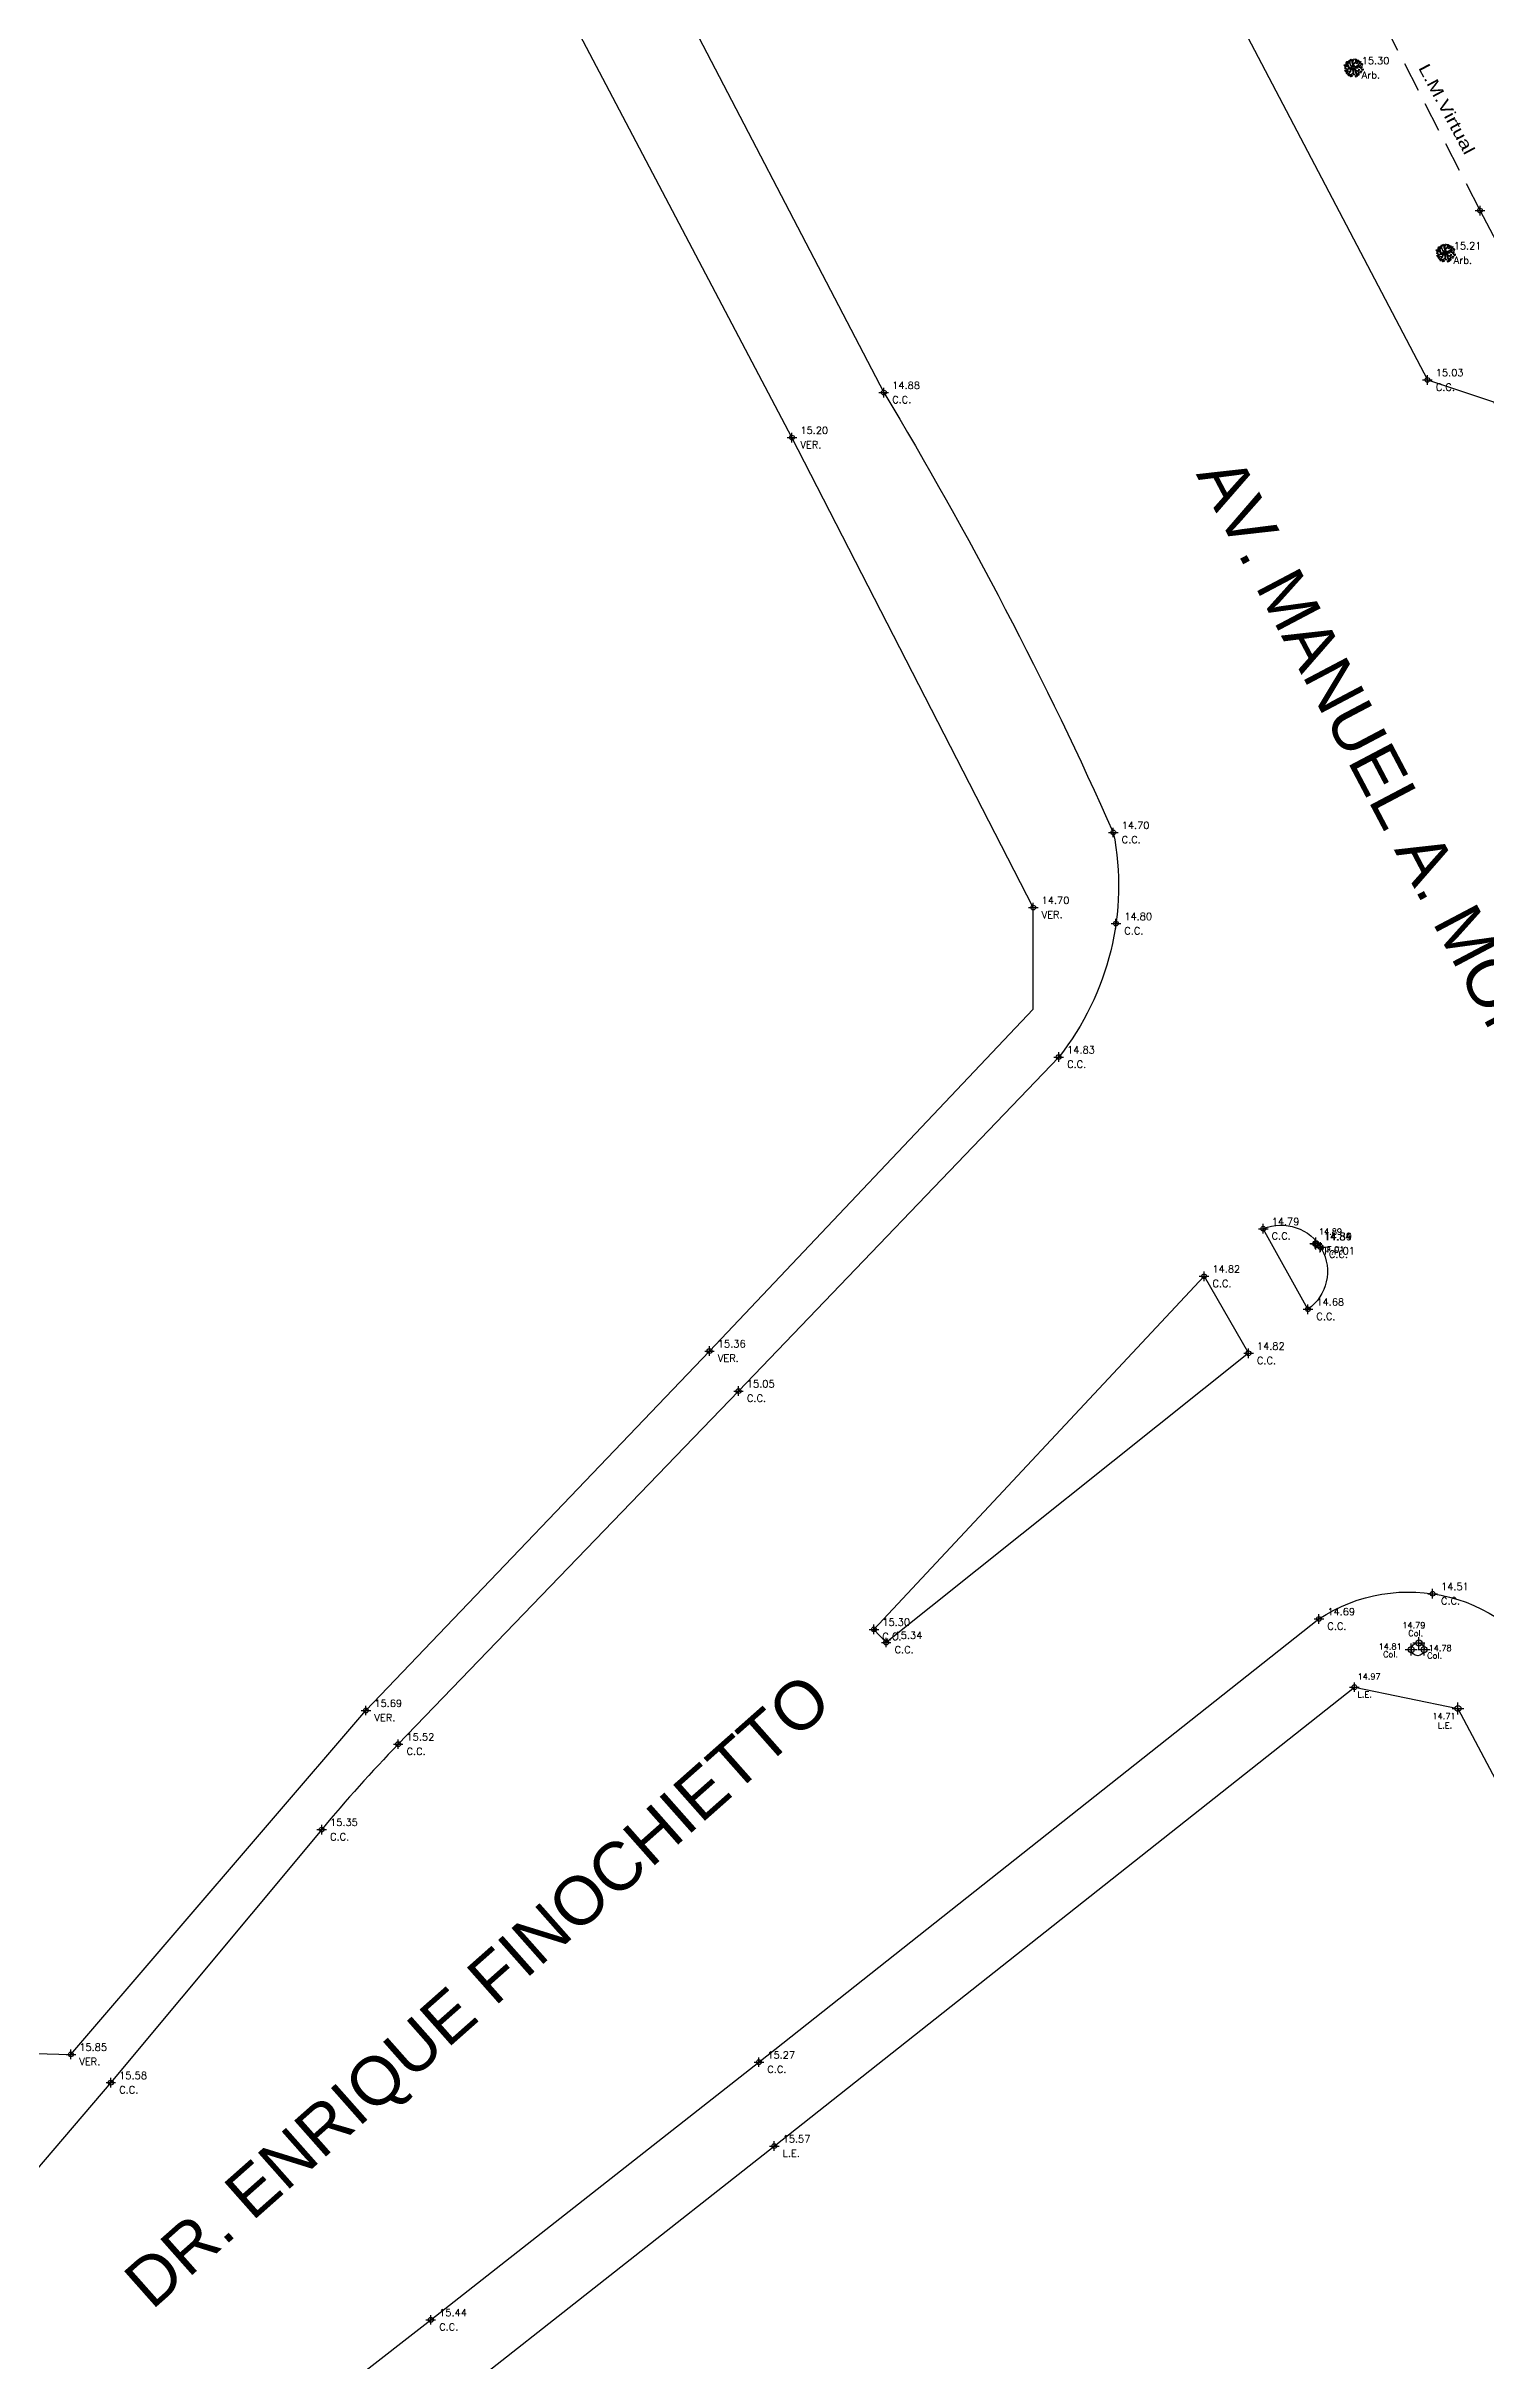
# Model space of a CAD drawing. Header units: metres. Extents: x 27389 to 27997, y 69801 to 70692.
# Drawn here: x 27826.3 to 27886.3, y 69898.9 to 69995.5 of the extents above; entities that cross this region are included whole.
import ezdxf
from ezdxf.enums import TextEntityAlignment as Align

# ---------------------------------------------------------------- set-up
doc = ezdxf.new("R2010")
doc.units = ezdxf.units.M
doc.header["$PDMODE"] = 34
doc.header["$PDSIZE"] = 0.25
doc.linetypes.add('DASHED2', pattern=[0.375, 0.25, -0.125])
for name, color, linetype in [('Arbol', 3, 'Continuous'), ('C.C.', 1, 'Continuous'), ('CODIGOS', 7, 'Continuous'), ('Columna', 7, 'Continuous'), ('COTAS', 7, 'Continuous'), ('L.E.', 130, 'Continuous'), ('PUNTOS', 7, 'Continuous'), ('Texto', 2, 'Continuous'), ('TEXTOS', 3, 'Continuous'), ('VER.', 2, 'Continuous')]:
    doc.layers.add(name, color=color, linetype=linetype)
doc.styles.add('NOMENCLATURA', font='arial.ttf')
doc.styles.add('NOMENCLATURA1', font='arial.ttf')
doc.styles.get("Standard").update_dxf_attribs({"font": 'simplex.shx'})
doc.styles.add('Textos', font='', dxfattribs={"width": 1.3, "height": 2})
doc.styles.get('Textos').set_extended_font_data('Cascadia Code')

# ---------------------------------------------------------------- blocks, each defined once
blk = doc.blocks.new('*U8')
at = {"color": 0, "linetype": 'ByBlock', "lineweight": -2, "transparency": 16777216}
for p, q in [((-1, 0), (1, 0)), ((0, -1), (0, 1))]:
    blk.add_line(p, q, dxfattribs=at)
blk.add_circle((0, 0), 0.5, dxfattribs=at)
blk = doc.blocks.new('Arbol')
at = {"layer": 'Arbol', "linetype": 'Continuous'}
for p, q in [((22054.39, 69983.48), (22054.44, 69983.48)), ((22054.39, 69983.48), (22054.43, 69983.41)), ((22054.43, 69983.41), (22054.49, 69983.41)), ((22054.48, 69983.45), (22054.44, 69983.48)), ((22054.7, 69983.11), (22054.44, 69983.19)), ((22054.54, 69983.32), (22054.45, 69983.4)), ((22054.66, 69983.33), (22054.45, 69983.31)), ((22054.45, 69983.03), (22054.5, 69983.03)), ((22054.45, 69983.03), (22054.49, 69982.96)), ((22054.49, 69983.41), (22054.48, 69983.45)), ((22054.51, 69983.3), (22054.48, 69983.25)), ((22054.48, 69983.25), (22054.51, 69983.2)), ((22054.49, 69982.96), (22054.55, 69982.96)), ((22054.63, 69983.35), (22054.5, 69983.51)), ((22054.54, 69983), (22054.5, 69983.03)), ((22054.65, 69983.44), (22054.51, 69983.53)), ((22054.51, 69983.3), (22054.54, 69983.3)), ((22054.51, 69983.2), (22054.55, 69983.25)), ((22054.59, 69982.92), (22054.51, 69982.92)), ((22054.65, 69983.57), (22054.53, 69983.59)), ((22054.55, 69983.25), (22054.54, 69983.3)), ((22054.59, 69983.15), (22054.54, 69983.03)), ((22054.55, 69982.96), (22054.54, 69983)), ((22054.6, 69983.72), (22054.56, 69983.68)), ((22054.56, 69983.68), (22054.62, 69983.67)), ((22054.74, 69983.49), (22054.56, 69983.65)), ((22054.73, 69983.43), (22054.56, 69983.44)), ((22054.63, 69983.01), (22054.56, 69982.82)), ((22054.61, 69982.86), (22054.57, 69982.81)), ((22054.57, 69982.81), (22054.6, 69982.76)), ((22054.65, 69983.73), (22054.6, 69983.72)), ((22054.6, 69982.76), (22054.64, 69982.81)), ((22054.61, 69982.86), (22054.63, 69982.86)), ((22054.62, 69983.67), (22054.67, 69983.68)), ((22054.76, 69983.32), (22054.63, 69983.35)), ((22054.71, 69983.11), (22054.63, 69983.01)), ((22054.63, 69983), (22054.67, 69982.83)), ((22054.64, 69982.81), (22054.63, 69982.86)), ((22054.67, 69982.83), (22054.63, 69982.74)), ((22054.91, 69982.65), (22054.63, 69982.72)), ((22054.68, 69983.71), (22054.65, 69983.73)), ((22054.78, 69983.28), (22054.66, 69983.33)), ((22054.67, 69983.54), (22054.71, 69983.78)), ((22054.67, 69983.68), (22054.68, 69983.71)), ((22054.93, 69982.89), (22054.68, 69982.64)), ((22054.86, 69983.13), (22054.7, 69983.11)), ((22054.9, 69983.57), (22054.71, 69983.77)), ((22054.92, 69983.11), (22054.71, 69983.11)), ((22054.76, 69982.64), (22054.72, 69982.61)), ((22054.72, 69982.61), (22054.77, 69982.59)), ((22054.73, 69983.43), (22054.76, 69983.32)), ((22054.79, 69982.76), (22054.73, 69982.7)), ((22054.75, 69983.66), (22054.74, 69983.62)), ((22054.74, 69983.62), (22054.77, 69983.58)), ((22054.87, 69983.17), (22054.74, 69983.49)), ((22054.78, 69983.66), (22054.75, 69983.66)), ((22054.75, 69982.95), (22054.78, 69982.97)), ((22054.77, 69982.9), (22054.75, 69982.95)), ((22054.8, 69982.65), (22054.76, 69982.64)), ((22054.77, 69983.58), (22054.8, 69983.61)), ((22054.77, 69983.58), (22054.77, 69983.58)), ((22054.79, 69982.87), (22054.77, 69982.9)), ((22054.77, 69982.59), (22054.82, 69982.6)), ((22054.8, 69983.61), (22054.78, 69983.66)), ((22054.86, 69983.14), (22054.78, 69983.28)), ((22054.78, 69982.97), (22054.82, 69982.94)), ((22054.82, 69982.9), (22054.79, 69982.87)), ((22054.88, 69982.86), (22054.79, 69982.76)), ((22054.89, 69983.77), (22054.8, 69983.85)), ((22054.83, 69982.63), (22054.8, 69982.65)), ((22054.82, 69983.66), (22054.83, 69983.86)), ((22054.82, 69982.94), (22054.82, 69982.9)), ((22054.82, 69982.6), (22054.83, 69982.63)), ((22054.87, 69982.62), (22054.84, 69982.57)), ((22054.92, 69983.58), (22054.87, 69983.9)), ((22054.96, 69983.15), (22054.87, 69983.17)), ((22055.17, 69982.76), (22054.87, 69982.62)), ((22054.91, 69982.9), (22054.88, 69982.86)), ((22054.93, 69983.89), (22054.9, 69983.84)), ((22054.9, 69983.84), (22054.93, 69983.79)), ((22054.98, 69983.4), (22054.9, 69983.57)), ((22054.93, 69982.57), (22054.9, 69982.53)), ((22054.9, 69982.53), (22054.93, 69982.48)), ((22055.07, 69983.78), (22054.91, 69983.92)), ((22054.94, 69983.11), (22054.91, 69982.9)), ((22055.13, 69982.77), (22054.91, 69982.65)), ((22055, 69983.41), (22054.92, 69983.58)), ((22054.92, 69983.11), (22054.94, 69983.11)), ((22054.93, 69983.89), (22054.96, 69983.89)), ((22054.93, 69983.79), (22054.97, 69983.84)), ((22054.97, 69983.11), (22054.93, 69982.89)), ((22054.96, 69982.57), (22054.93, 69982.58)), ((22054.93, 69982.48), (22054.97, 69982.53)), ((22054.97, 69983.84), (22054.96, 69983.89)), ((22054.96, 69983.15), (22055.02, 69983.2)), ((22054.97, 69982.53), (22054.96, 69982.57)), ((22055.04, 69983.15), (22054.97, 69983.11)), ((22054.97, 69983.11), (22054.97, 69983.11)), ((22055.05, 69983.32), (22054.98, 69983.4)), ((22054.99, 69982.67), (22055.04, 69982.48)), ((22055.07, 69983.35), (22055, 69983.41)), ((22055.01, 69982.62), (22055.06, 69982.62)), ((22055.01, 69982.62), (22055.05, 69982.55)), ((22055.02, 69983.83), (22055.07, 69983.98)), ((22055.05, 69982.55), (22055.11, 69982.55)), ((22055.1, 69982.59), (22055.06, 69982.62)), ((22055.07, 69983.91), (22055.12, 69983.91)), ((22055.07, 69983.91), (22055.11, 69983.84)), ((22055.08, 69983.66), (22055.07, 69983.78)), ((22055.17, 69983.43), (22055.08, 69983.66)), ((22055.11, 69982.55), (22055.1, 69982.59)), ((22055.11, 69983.84), (22055.17, 69983.84)), ((22055.16, 69983.88), (22055.12, 69983.91)), ((22055.13, 69983.63), (22055.19, 69983.86)), ((22055.17, 69983.54), (22055.13, 69983.63)), ((22055.18, 69982.94), (22055.13, 69982.77)), ((22055.17, 69983.84), (22055.16, 69983.88)), ((22055.16, 69983.39), (22055.17, 69983.43)), ((22055.17, 69983.54), (22055.18, 69983.6)), ((22055.17, 69983.08), (22055.18, 69982.94)), ((22055.22, 69982.94), (22055.17, 69982.76)), ((22055.17, 69982.74), (22055.22, 69982.74)), ((22055.17, 69982.74), (22055.21, 69982.66)), ((22055.18, 69983.6), (22055.37, 69983.73)), ((22055.19, 69983.86), (22055.27, 69983.98)), ((22055.21, 69983.54), (22055.33, 69983.65)), ((22055.21, 69983.38), (22055.21, 69983.54)), ((22055.21, 69982.66), (22055.27, 69982.66)), ((22055.22, 69983.09), (22055.22, 69982.94)), ((22055.26, 69982.7), (22055.22, 69982.74)), ((22055.27, 69982.66), (22055.26, 69982.7)), ((22055.28, 69983.12), (22055.36, 69983.04)), ((22055.3, 69983.31), (22055.44, 69983.37)), ((22055.4, 69983.04), (22055.3, 69983.15)), ((22055.37, 69983.81), (22055.32, 69983.97)), ((22055.32, 69983.27), (22055.47, 69983.33)), ((22055.33, 69983.65), (22055.47, 69983.6)), ((22055.4, 69982.67), (22055.33, 69982.47)), ((22055.34, 69983.69), (22055.38, 69983.73)), ((22055.36, 69983.68), (22055.34, 69983.69)), ((22055.38, 69982.55), (22055.35, 69982.5)), ((22055.35, 69982.5), (22055.38, 69982.45)), ((22055.36, 69983.68), (22055.46, 69983.64)), ((22055.36, 69983.04), (22055.36, 69982.83)), ((22055.36, 69982.83), (22055.4, 69982.67)), ((22055.37, 69983.73), (22055.38, 69983.97)), ((22055.37, 69983.88), (22055.46, 69983.94)), ((22055.38, 69983.73), (22055.38, 69983.88)), ((22055.4, 69982.99), (22055.38, 69982.86)), ((22055.38, 69982.86), (22055.47, 69982.76)), ((22055.38, 69982.81), (22055.52, 69982.7)), ((22055.38, 69982.81), (22055.47, 69982.5)), ((22055.38, 69982.55), (22055.41, 69982.55)), ((22055.38, 69982.45), (22055.42, 69982.5)), ((22055.43, 69983.86), (22055.4, 69983.83)), ((22055.4, 69983.83), (22055.45, 69983.81)), ((22055.4, 69983.04), (22055.66, 69982.98)), ((22055.4, 69982.99), (22055.56, 69982.96)), ((22055.42, 69982.5), (22055.41, 69982.55)), ((22055.48, 69983.87), (22055.43, 69983.86)), ((22055.44, 69983.37), (22055.68, 69983.59)), ((22055.45, 69983.81), (22055.5, 69983.82)), ((22055.46, 69983.64), (22055.62, 69983.89)), ((22055.47, 69983.6), (22055.58, 69983.65)), ((22055.47, 69983.33), (22055.53, 69983.35)), ((22055.47, 69982.76), (22055.6, 69982.58)), ((22055.51, 69983.85), (22055.48, 69983.87)), ((22055.54, 69982.66), (22055.48, 69982.52)), ((22055.5, 69983.82), (22055.51, 69983.85)), ((22055.84, 69983.76), (22055.53, 69983.39)), ((22055.53, 69983.39), (22055.62, 69983.34)), ((22055.53, 69983.35), (22055.75, 69983.26)), ((22055.56, 69982.96), (22055.62, 69982.76)), ((22055.56, 69982.73), (22055.61, 69982.73)), ((22055.56, 69982.73), (22055.6, 69982.65)), ((22055.58, 69983.65), (22055.76, 69983.71)), ((22055.58, 69982.88), (22055.83, 69982.81)), ((22055.63, 69983.1), (22055.59, 69983.07)), ((22055.59, 69983.07), (22055.65, 69983.05)), ((22055.63, 69983.82), (22055.6, 69983.77)), ((22055.6, 69983.77), (22055.63, 69983.72)), ((22055.6, 69982.65), (22055.65, 69982.65)), ((22055.65, 69982.7), (22055.61, 69982.73)), ((22055.62, 69983.34), (22055.83, 69983.51)), ((22055.63, 69983.82), (22055.65, 69983.81)), ((22055.63, 69983.72), (22055.66, 69983.77)), ((22055.67, 69983.12), (22055.63, 69983.1)), ((22055.64, 69983.33), (22055.79, 69983.48)), ((22055.64, 69983.33), (22055.74, 69983.29)), ((22055.66, 69983.77), (22055.65, 69983.81)), ((22055.65, 69983.05), (22055.69, 69983.06)), ((22055.65, 69982.65), (22055.65, 69982.7)), ((22055.66, 69982.98), (22055.92, 69982.94)), ((22055.7, 69983.09), (22055.67, 69983.12)), ((22055.68, 69983.59), (22055.73, 69983.78)), ((22055.68, 69983.59), (22055.79, 69983.71)), ((22055.69, 69983.06), (22055.7, 69983.09)), ((22055.74, 69983.29), (22055.94, 69983.37)), ((22055.75, 69983.26), (22055.93, 69983)), ((22055.79, 69982.91), (22055.78, 69982.88)), ((22055.78, 69982.88), (22055.81, 69982.83)), ((22055.83, 69982.92), (22055.79, 69982.91)), ((22055.81, 69982.83), (22055.82, 69982.84)), ((22055.82, 69982.84), (22055.85, 69982.86)), ((22055.83, 69983.51), (22055.85, 69983.62)), ((22055.83, 69983.51), (22055.93, 69983.45)), ((22055.85, 69982.86), (22055.83, 69982.92)), ((22055.89, 69983.54), (22055.86, 69983.51)), ((22055.86, 69983.51), (22055.91, 69983.49)), ((22055.87, 69983.3), (22055.86, 69983.26)), ((22055.86, 69983.26), (22055.88, 69983.22)), ((22055.9, 69983.3), (22055.87, 69983.3)), ((22055.88, 69983.22), (22055.89, 69983.22)), ((22055.94, 69983.56), (22055.89, 69983.54)), ((22055.89, 69983.22), (22055.92, 69983.25)), ((22055.92, 69983.25), (22055.9, 69983.3)), ((22055.91, 69983.49), (22055.96, 69983.5)), ((22055.95, 69983.1), (22055.91, 69983.07)), ((22055.91, 69983.07), (22055.97, 69983.05)), ((22055.97, 69983.54), (22055.94, 69983.56)), ((22056, 69983.12), (22055.95, 69983.1)), ((22055.96, 69983.5), (22055.97, 69983.54)), ((22055.97, 69983.05), (22056.02, 69983.06)), ((22056.03, 69983.09), (22056, 69983.12)), ((22056.02, 69983.06), (22056.03, 69983.09))]:
    blk.add_line(p, q, dxfattribs=at)
blk.add_circle((22055.17, 69983.23), 0.153, dxfattribs=at)
blk = doc.blocks.new('A$C789F20ED')
at = {"layer": 'Texto'}
blk.add_blockref('Arbol', (-22055.17, -69983.23), dxfattribs=at)
blk = doc.blocks.new('*U9')
at = {"color": 0, "linetype": 'ByBlock', "lineweight": -2, "transparency": 16777216}
for p, q in [((-1, 0), (1, 0)), ((0, -1), (0, 1))]:
    blk.add_line(p, q, dxfattribs=at)
blk.add_circle((0, 0), 0.5, dxfattribs=at)

msp = doc.modelspace()

# ---------------------------------------------------------------- linework, layer by layer
at = {"layer": 'C.C.', "flags": 128}
for points in [[(27841.207, 70067.682, 0.199457), (27841.471, 70062.191), (27849.64, 70046.553), (27852.102, 70046.287), (27856.121, 70039.823), (27854.608, 70037.344), (27868.832, 70010.172), (27883.831, 69981.559), (27886.581, 69980.642), (27891.897, 69970.566), (27890.984, 69967.908), (27892.474, 69965.102, 0.247229), (27900.443, 69961.638, 0.162438), (27904.343, 69963.272)], [(27831.851, 70037.324), (27861.169, 69981.032, -0.030655), (27870.737, 69962.688, -0.220355), (27868.461, 69953.328), (27855.112, 69939.402), (27840.923, 69924.679, 0.017685), (27837.736, 69921.118), (27828.944, 69910.566), (27823.058, 69903.673), (27821.164, 69902.354, -0.580323), (27820.231, 69902.928, 0.093116), (27820.026, 69910.757, 0.064961), (27815.706, 69922.907, 0.174769), (27803.133, 69934.7, 0.085347), (27787.985, 69938.36, 0.199941), (27768.956, 69931.887, 0.059657), (27760.44, 69922.353, 0.061184), (27758.198, 69918.126, -0.774764), (27757.255, 69918.233), (27750.894, 69938.314), (27747.154, 69950.288), (27743.251, 69962.927), (27737.621, 69980.42), (27737.344, 69981.299)], [(27783.285, 69852.827), (27800.844, 69868.217), (27820.952, 69883.954), (27824.277, 69886.64), (27829.255, 69890.537), (27842.284, 69900.679), (27855.963, 69911.42), (27879.31, 69929.901, -0.442517), (27889.091, 69927.388, -7.691611)]]:
    msp.add_lwpolyline(points, format="xyb", dxfattribs=at)
msp.add_lwpolyline([(27876.987, 69946.167, -0.895163), (27878.853, 69942.813)], format="xyb", close=True, dxfattribs=at)
msp.add_lwpolyline([(27874.52, 69944.188), (27876.375, 69940.976), (27861.269, 69928.917), (27860.757, 69929.465)], close=True, dxfattribs=at)
at = {"layer": 'Columna'}
msp.add_circle((27883.427, 69928.633), 0.27, dxfattribs=at)
at = {"layer": 'L.E.'}
for p, q in [((27880.789, 69927.056), (27885.107, 69926.166)), ((27885.107, 69926.166), (27890.969, 69915.061))]:
    msp.add_line(p, q, dxfattribs=at)
at = {"layer": 'L.E.', "linetype": 'DASHED2', "ltscale": 5, "flags": 128}
msp.add_lwpolyline([(27886.025, 69988.62), (27871.951, 70016.078), (27858.114, 70041.682)], dxfattribs=at)
at = {"layer": 'L.E.', "flags": 128}
for points in [[(27904.311, 69963.42), (27898.258, 69965.365), (27886.025, 69988.62), (27886.025, 69988.62)], [(27802.474, 69865.012), (27827.042, 69884.574), (27842.901, 69897.128), (27856.601, 69907.922), (27880.789, 69927.056)]]:
    msp.add_lwpolyline(points, dxfattribs=at)
at = {"layer": 'PUNTOS', "color": 2}
for p in [(27879.183, 69945.547), (27883.48, 69928.897), (27883.157, 69928.621), (27883.696, 69928.621), (27885.107, 69926.166)]:
    msp.add_point(p, dxfattribs=at)
at = {"layer": 'VER.', "flags": 128}
msp.add_lwpolyline([(27748.945, 69954.164), (27749.88, 69951.252), (27753.622, 69939.282), (27767.325, 69939.901), (27788.086, 69940.975, -0.277162), (27818.363, 69924.232, -0.089954), (27822.813, 69911.868), (27827.28, 69911.745), (27839.581, 69926.084), (27853.902, 69941.071), (27867.398, 69955.32), (27867.398, 69959.56), (27857.341, 69979.154), (27822.647, 70045.028), (27816.667, 70046.159), (27805.951, 70038.058)], format="xyb", dxfattribs=at)

# ---------------------------------------------------------------- block references
at = {"layer": 'L.E.', "xscale": 0.5, "yscale": 0.5, "zscale": 0.5}
for p in [(27880.741, 69994.57), (27884.576, 69986.851)]:
    msp.add_blockref('A$C789F20ED', p, dxfattribs=at)
at = {"layer": 'L.E.', "color": 1, "xscale": 0.2, "yscale": 0.2, "zscale": 0.2}
for name, p in [('*U8', (27880.741, 69994.57, 15.299)), ('*U8', (27886.025, 69988.62, 15.265)), ('*U8', (27884.576, 69986.851, 15.214)), ('*U8', (27883.831, 69981.559, 15.031)), ('*U9', (27861.169, 69981.032, 14.885)), ('*U9', (27857.341, 69979.154, 15.196)), ('*U9', (27870.737, 69962.688, 14.697)), ('*U9', (27867.398, 69959.56, 14.696)), ('*U9', (27870.846, 69958.89, 14.798)), ('*U9', (27868.461, 69953.328, 14.833)), ('*U9', (27876.987, 69946.167, 14.786)), ('*U9', (27879.159, 69945.543, 14.838)), ('*U8', (27879.183, 69945.547, 14.893)), ('*U9', (27879.373, 69945.407, 14.665)), ('*U9', (27874.52, 69944.188, 14.819)), ('*U9', (27878.853, 69942.813, 14.684)), ('*U9', (27853.902, 69941.071, 15.363)), ('*U9', (27876.375, 69940.976, 14.822)), ('*U9', (27855.112, 69939.402, 15.054)), ('*U9', (27884.049, 69930.951, 14.509)), ('*U9', (27879.31, 69929.901, 14.694)), ('*U9', (27860.757, 69929.465, 15.304)), ('*U9', (27861.269, 69928.917, 15.338)), ('*U9', (27880.789, 69927.056, 14.936)), ('*U9', (27839.581, 69926.084, 15.692)), ('*U9', (27840.923, 69924.679, 15.521)), ('*U9', (27837.736, 69921.118, 15.347)), ('*U9', (27827.28, 69911.745, 15.848)), ('*U9', (27855.963, 69911.42, 15.267)), ('*U9', (27828.944, 69910.566, 15.584)), ('*U9', (27856.601, 69907.922, 15.566)), ('*U9', (27842.284, 69900.679, 15.435))]:
    msp.add_blockref(name, p, dxfattribs=at)

# ---------------------------------------------------------------- texts
at = {"color": 3, "linetype": 'Continuous', "lineweight": 5, "style": 'NOMENCLATURA'}
msp.add_text('DR. ENRIQUE FINOCHIETTO', height=2, rotation=41.54107, dxfattribs=at).set_placement((27844.224, 69914.413), align=Align.MIDDLE_CENTER)
at = {"layer": 'CODIGOS', "color": 3}
for s, p in [('P.F.01', (27879.308, 69945.172)), ('Col.', (27883.033, 69929.178)), ('Col.', (27881.983, 69928.301)), ('Col.', (27883.821, 69928.246)), ('L.E.', (27880.919, 69926.623)), ('L.E.', (27884.264, 69925.332))]:
    msp.add_text(s, height=0.25, dxfattribs=at).set_placement(p)
at = {"layer": 'COTAS', "color": 1}
for s, p in [('14.89  ', (27879.308, 69945.922)), ('14.79  ', (27882.785, 69929.509)), ('14.81  ', (27881.795, 69928.621)), ('14.78  ', (27883.878, 69928.563)), ('14.97  ', (27880.919, 69927.373)), ('14.71  ', (27884.044, 69925.723))]:
    msp.add_text(s, height=0.25, dxfattribs=at).set_placement(p)
at = {"layer": 'L.E.', "color": 1, "char_height": 0.3, "attachment_point": 7}
for s, insert in [('15.30', (27881.091, 69994.72, 15.299)), ('15.21', (27884.926, 69987.001, 15.214)), ('14.88', (27861.519, 69981.182, 14.885)), ('15.03', (27884.181, 69981.709, 15.031)), ('15.20', (27857.691, 69979.304, 15.196)), ('14.70', (27871.087, 69962.838, 14.697)), ('14.70', (27867.748, 69959.71, 14.696)), ('14.80', (27871.196, 69959.04, 14.798)), ('14.83', (27868.811, 69953.478, 14.833)), ('14.79', (27877.337, 69946.317, 14.786)), ('14.84', (27879.509, 69945.693, 14.838)), ('14.89', (27879.533, 69945.697, 14.893)), ('14.82', (27874.87, 69944.338, 14.819)), ('14.68', (27879.203, 69942.963, 14.684)), ('15.36', (27854.252, 69941.221, 15.363)), ('14.82', (27876.725, 69941.126, 14.822)), ('15.05', (27855.462, 69939.552, 15.054)), ('14.51', (27884.399, 69931.101, 14.509)), ('14.69', (27879.66, 69930.051, 14.694)), ('15.30', (27861.107, 69929.615, 15.304)), ('15.34', (27861.619, 69929.067, 15.338)), ('15.69', (27839.931, 69926.234, 15.692)), ('15.52', (27841.273, 69924.829, 15.521)), ('15.35', (27838.086, 69921.268, 15.347)), ('15.85', (27827.63, 69911.895, 15.848)), ('15.27', (27856.313, 69911.57, 15.267)), ('15.58', (27829.294, 69910.716, 15.584)), ('15.57', (27856.951, 69908.072, 15.566)), ('15.44', (27842.634, 69900.829, 15.435))]:
    msp.add_mtext(s, dxfattribs=dict(at, insert=insert))
at = {"layer": 'L.E.', "color": 3, "char_height": 0.3, "attachment_point": 1}
for s, insert in [('Arb.', (27881.091, 69994.42, 15.299)), ('Arb.', (27884.926, 69986.701, 15.214)), ('C.C.', (27884.181, 69981.409, 15.031)), ('C.C.', (27861.519, 69980.882, 14.885)), ('VER.', (27857.691, 69979.004, 15.196)), ('C.C.', (27871.087, 69962.538, 14.697)), ('VER.', (27867.748, 69959.41, 14.696)), ('C.C.', (27871.196, 69958.74, 14.798)), ('C.C.', (27868.811, 69953.178, 14.833)), ('C.C.', (27877.337, 69946.017, 14.786)), ('P.F.01', (27879.533, 69945.397, 14.893)), ('C.C.', (27879.723, 69945.257, 14.665)), ('C.C.', (27874.87, 69944.038, 14.819)), ('C.C.', (27879.203, 69942.663, 14.684)), ('VER.', (27854.252, 69940.921, 15.363)), ('C.C.', (27876.725, 69940.826, 14.822)), ('C.C.', (27855.462, 69939.252, 15.054)), ('C.C.', (27884.399, 69930.801, 14.509)), ('C.C.', (27861.107, 69929.315, 15.304)), ('C.C.', (27879.66, 69929.751, 14.694)), ('C.C.', (27861.619, 69928.767, 15.338)), ('VER.', (27839.931, 69925.934, 15.692)), ('C.C.', (27841.273, 69924.529, 15.521)), ('C.C.', (27838.086, 69920.968, 15.347)), ('VER.', (27827.63, 69911.595, 15.848)), ('C.C.', (27856.313, 69911.27, 15.267)), ('C.C.', (27829.294, 69910.416, 15.584)), ('L.E.', (27856.951, 69907.772, 15.566)), ('C.C.', (27842.634, 69900.529, 15.435))]:
    msp.add_mtext(s, dxfattribs=dict(at, insert=insert))
at = {"layer": 'TEXTOS', "style": 'Textos', "width": 1.3}
msp.add_text('L.M.Virtual', height=0.5, rotation=298.06862, dxfattribs=at).set_placement((27883.439, 69994.569))
at = {"layer": 'TEXTOS', "color": 3, "linetype": 'Continuous', "lineweight": 5, "style": 'NOMENCLATURA1', "text_generation_flag": 6}
msp.add_text('AV. MANUEL A. MONTES DE OCA', height=2, rotation=117.81414, dxfattribs=at).set_placement((27885.447, 69958.394), align=Align.MIDDLE_CENTER)

doc.saveas('drawing.dxf')
